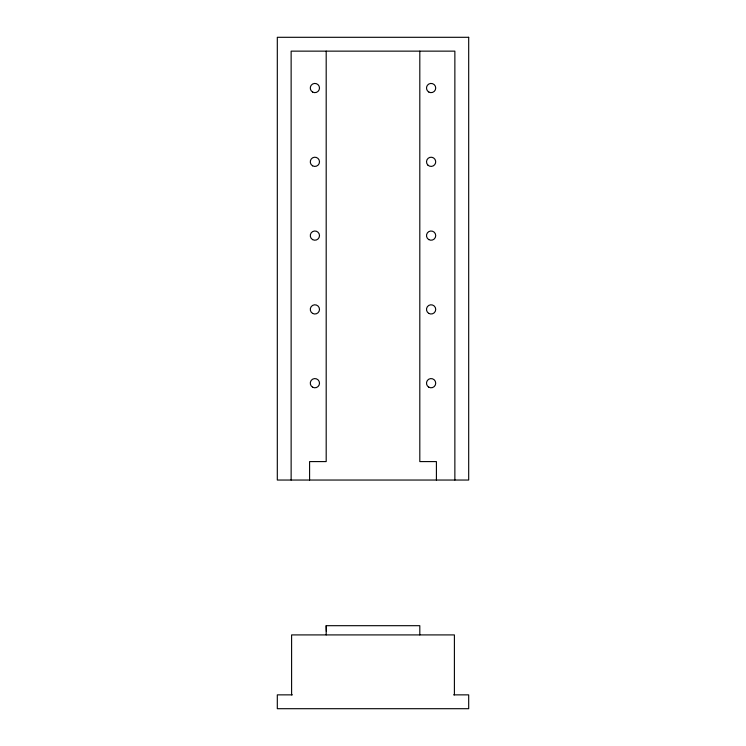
<?xml version="1.0" encoding="UTF-8"?>
<svg xmlns="http://www.w3.org/2000/svg" width="746" height="746" viewBox="0 0 746 746"><rect width="100%" height="100%" fill="white"/><g stroke="black" fill="none" stroke-linecap="round" stroke-linejoin="round"><path stroke-width="1.12" d="M326.189 634.911L326.189 625.689L419.811 625.689L419.811 634.911M292.385 694.862L277.307 694.862L277.307 708.7L468.693 708.7L468.693 694.862L453.615 694.862M326.189 625.689L326.384 631.452M454.864 480.042L454.864 51.138L291.136 51.138L291.136 480.042M454.398 694.862L454.398 634.911L291.602 634.911L291.602 694.862M436.41 480.042L436.41 461.587L419.811 461.587L419.811 51.138M326.189 51.138L326.189 461.587L309.59 461.587L309.59 480.042M468.693 37.3L277.307 37.3L277.307 480.042L468.693 480.042L468.693 37.3M312.583 92.028A4.616 4.616 0 0 0 319.502 88.028A4.616 4.616 0 0 0 312.583 84.037A4.616 4.616 0 0 0 312.583 92.028M428.801 92.028A4.616 4.616 0 0 0 435.72 88.028A4.616 4.616 0 0 0 428.801 84.037A4.616 4.616 0 0 0 428.801 92.028M312.583 165.817A4.616 4.616 0 0 0 319.502 161.817A4.616 4.616 0 0 0 312.583 157.826A4.616 4.616 0 0 0 312.583 165.817M427.85 165.08A4.616 4.616 0 0 0 435.561 163.01A4.616 4.616 0 0 0 429.92 157.369A4.616 4.616 0 0 0 427.85 165.08M312.583 239.606A4.616 4.616 0 0 0 319.502 235.615A4.616 4.616 0 0 0 312.583 231.614A4.616 4.616 0 0 0 312.583 239.606M428.801 239.606A4.616 4.616 0 0 0 435.72 235.615A4.616 4.616 0 0 0 428.801 231.614A4.616 4.616 0 0 0 428.801 239.606M312.583 313.395A4.616 4.616 0 0 0 319.502 309.404A4.616 4.616 0 0 0 312.583 305.403A4.616 4.616 0 0 0 312.583 313.395M428.801 313.395A4.616 4.616 0 0 0 435.72 309.404A4.616 4.616 0 0 0 428.801 305.403A4.616 4.616 0 0 0 428.801 313.395M312.583 387.183A4.616 4.616 0 0 0 319.502 383.192A4.616 4.616 0 0 0 312.583 379.192A4.616 4.616 0 0 0 312.583 387.183M428.801 387.183A4.616 4.616 0 0 0 435.72 383.192A4.616 4.616 0 0 0 428.801 379.192A4.616 4.616 0 0 0 428.801 387.183"/></g></svg>
